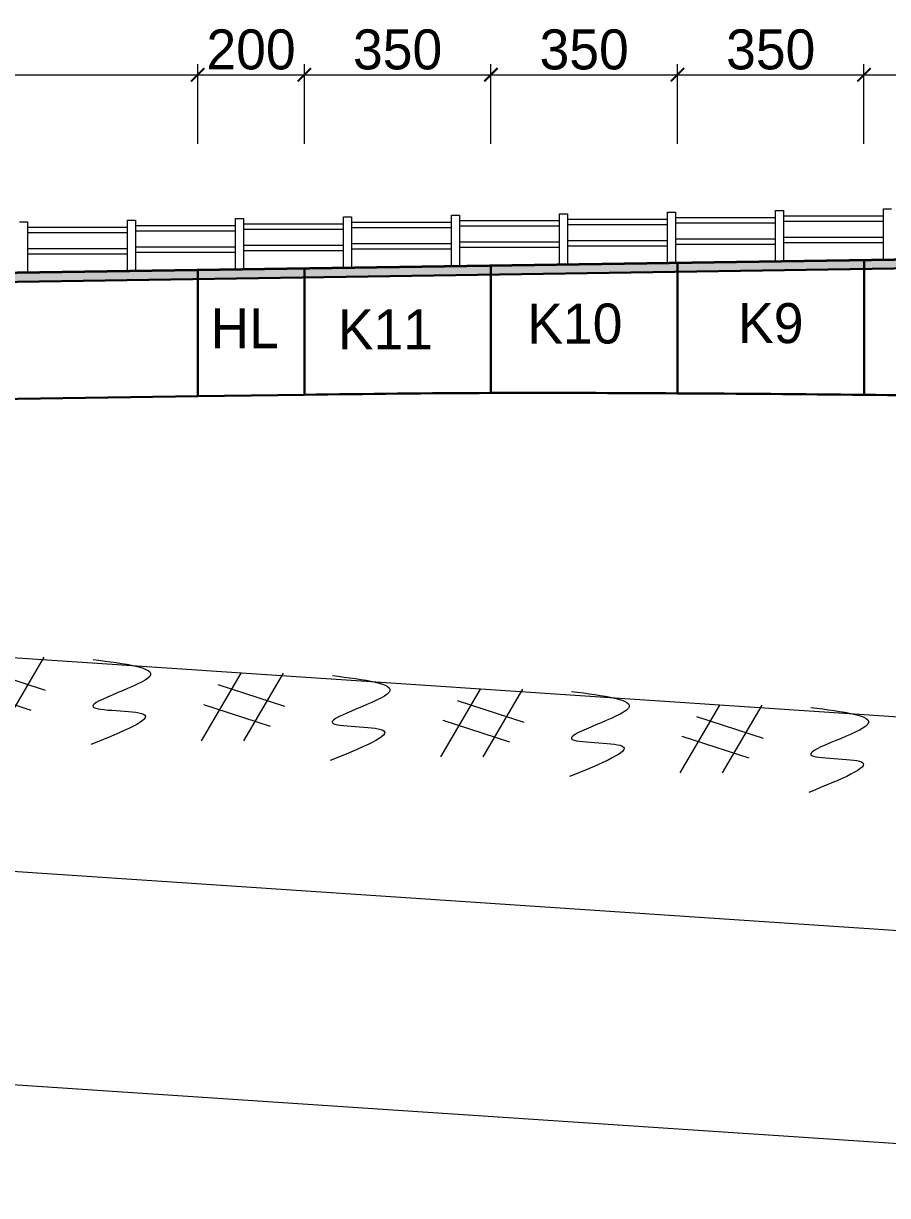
# Model space of a CAD drawing. Header units: millimetres. Extents: x -354608 to 492029, y -885357 to -234285.
# Drawn here: x -273290 to -257077, y -462190 to -440211 of the extents above; entities that cross this region are included whole.
import ezdxf

# ---------------------------------------------------------------- set-up
doc = ezdxf.new("R2010")
doc.units = ezdxf.units.MM
doc.header["$LTSCALE"] = 0.25
doc.header["$MEASUREMENT"] = 0
doc.header["$PDMODE"] = 34
doc.layers.get('0').update_dxf_attribs({"lineweight": 30})
for name, color, linetype, lineweight in [('!coban', 142, 'Continuous', 30), ('!hatch', 7, 'Continuous', 9), ('!text', 130, 'Continuous', 20), ('2', 253, 'Continuous', 15), ('dam', 1, 'Continuous', 35), ('duong 3', 3, 'Continuous', 30), ('kichthuoc', 3, 'Continuous', 20)]:
    doc.layers.add(name, color=color, linetype=linetype, lineweight=lineweight)
doc.styles.add('K-THUOC', font='11_3664_VSWICONN.TTF')
doc.styles.get("Standard").update_dxf_attribs({"font": 'VNswitzerlandcondlight.TTF'})
doc.dimstyles.new('CHUAN TL 250', dxfattribs={"dimscale": 250, "dimtxt": 3, "dimasz": 1, "dimexe": 0.8, "dimexo": 0.5, "dimgap": 0.35, "dimtad": 1, "dimdec": 0, "dimlfac": 0.1, "dimzin": 0, "dimdsep": 46, "dimtxsty": 'K-THUOC', "dimblk": 'ARCHTICK', "dimcen": 1, "dimdle": 0.8, "dimclrd": 7, "dimclre": 7, "dimclrt": 256, "dimadec": 0, "dimazin": 0, "dimtfac": 1, "dimtdec": 0, "dimtmove": 0, "dimatfit": 3, "dimfxl": 0, "dimfrac": 2, "dimtolj": 1, "dimtzin": 0, "dimlwd": 15, "dimlwe": 15, "dimarcsym": 0})

# ---------------------------------------------------------------- blocks, each defined once
blk = doc.blocks.new('dattn')
at = {"layer": 'duong 3', "lineweight": 13}
for p, q in [((0, 0), (-745, -1272)), ((793, 0), (48, -1272)), ((-434, -212), (820, -618)), ((-705, -585), (549, -991))]:
    blk.add_line(p, q, dxfattribs=at)
blk.add_spline([(1715, -44), (2779, -359), (1715, -930), (2661, -1067), (1675, -1638)], degree=3, dxfattribs=at)
blk = doc.blocks.new('_ArchTick')
at = {"color": 0, "linetype": 'ByBlock', "const_width": 0.15}
blk.add_lwpolyline([(-0.5, -0.5), (0.5, 0.5)], dxfattribs=at)
blk = doc.blocks.new('*D770')
at = {"layer": '2', "color": 7, "lineweight": 15}
for p, q in [((-282669, -442468), (-282669, -440973)), ((-270019, -442468), (-270019, -440973)), ((-282869, -441173), (-269819, -441173))]:
    blk.add_line(p, q, dxfattribs=at)
at = {"layer": 'Defpoints', "color": 0}
for p in [(-270019, -441173), (-282669, -442593), (-270019, -442593)]:
    blk.add_point(p, dxfattribs=at)
at = {"layer": '2', "color": 7, "lineweight": 15, "xscale": 250, "yscale": 250, "zscale": 250, "rotation": 180}
blk.add_blockref('_ArchTick', (-282669, -441173), dxfattribs=at)
at = {"layer": '2', "color": 7, "lineweight": 15, "xscale": 250, "yscale": 250, "zscale": 250}
blk.add_blockref('_ArchTick', (-270019, -441173), dxfattribs=at)
at = {"layer": '2', "insert": (-276344, -440703), "char_height": 750, "attachment_point": 5, "style": 'K-THUOC'}
blk.add_mtext('\\A1;1250', dxfattribs=at)
blk = doc.blocks.new('*D771')
at = {"layer": '2', "color": 7, "lineweight": 15}
for p, q in [((-270019, -442468), (-270019, -440973)), ((-268019, -442468), (-268019, -440973)), ((-270219, -441173), (-267819, -441173))]:
    blk.add_line(p, q, dxfattribs=at)
at = {"layer": 'Defpoints', "color": 0}
for p in [(-268019, -441173), (-270019, -442593), (-268019, -442593)]:
    blk.add_point(p, dxfattribs=at)
at = {"layer": '2', "color": 7, "lineweight": 15, "xscale": 250, "yscale": 250, "zscale": 250, "rotation": 180}
blk.add_blockref('_ArchTick', (-270019, -441173), dxfattribs=at)
at = {"layer": '2', "color": 7, "lineweight": 15, "xscale": 250, "yscale": 250, "zscale": 250}
blk.add_blockref('_ArchTick', (-268019, -441173), dxfattribs=at)
at = {"layer": '2', "insert": (-269019, -440703), "char_height": 750, "attachment_point": 5, "style": 'K-THUOC'}
blk.add_mtext('\\A1;200', dxfattribs=at)
blk = doc.blocks.new('*D772')
at = {"layer": '2', "color": 7, "lineweight": 15}
for p, q in [((-268019, -442468), (-268019, -440973)), ((-264519, -442468), (-264519, -440973)), ((-268219, -441173), (-264319, -441173))]:
    blk.add_line(p, q, dxfattribs=at)
at = {"layer": 'Defpoints', "color": 0}
for p in [(-264519, -441173), (-268019, -442593), (-264519, -442593)]:
    blk.add_point(p, dxfattribs=at)
at = {"layer": '2', "color": 7, "lineweight": 15, "xscale": 250, "yscale": 250, "zscale": 250, "rotation": 180}
blk.add_blockref('_ArchTick', (-268019, -441173), dxfattribs=at)
at = {"layer": '2', "color": 7, "lineweight": 15, "xscale": 250, "yscale": 250, "zscale": 250}
blk.add_blockref('_ArchTick', (-264519, -441173), dxfattribs=at)
at = {"layer": '2', "insert": (-266269, -440703), "char_height": 750, "attachment_point": 5, "style": 'K-THUOC'}
blk.add_mtext('\\A1;350', dxfattribs=at)
blk = doc.blocks.new('*D773')
at = {"layer": '2', "color": 7, "lineweight": 15}
for p, q in [((-264519, -442468), (-264519, -440973)), ((-261019, -442468), (-261019, -440973)), ((-264719, -441173), (-260819, -441173))]:
    blk.add_line(p, q, dxfattribs=at)
at = {"layer": 'Defpoints', "color": 0}
for p in [(-261019, -441173), (-264519, -442593), (-261019, -442593)]:
    blk.add_point(p, dxfattribs=at)
at = {"layer": '2', "color": 7, "lineweight": 15, "xscale": 250, "yscale": 250, "zscale": 250, "rotation": 180}
blk.add_blockref('_ArchTick', (-264519, -441173), dxfattribs=at)
at = {"layer": '2', "color": 7, "lineweight": 15, "xscale": 250, "yscale": 250, "zscale": 250}
blk.add_blockref('_ArchTick', (-261019, -441173), dxfattribs=at)
at = {"layer": '2', "insert": (-262769, -440703), "char_height": 750, "attachment_point": 5, "style": 'K-THUOC'}
blk.add_mtext('\\A1;350', dxfattribs=at)
blk = doc.blocks.new('*D774')
at = {"layer": '2', "color": 7, "lineweight": 15}
for p, q in [((-261019, -442468), (-261019, -440973)), ((-257519, -442468), (-257519, -440973)), ((-261219, -441173), (-257319, -441173))]:
    blk.add_line(p, q, dxfattribs=at)
at = {"layer": 'Defpoints', "color": 0}
for p in [(-257519, -441173), (-261019, -442593), (-257519, -442593)]:
    blk.add_point(p, dxfattribs=at)
at = {"layer": '2', "color": 7, "lineweight": 15, "xscale": 250, "yscale": 250, "zscale": 250, "rotation": 180}
blk.add_blockref('_ArchTick', (-261019, -441173), dxfattribs=at)
at = {"layer": '2', "color": 7, "lineweight": 15, "xscale": 250, "yscale": 250, "zscale": 250}
blk.add_blockref('_ArchTick', (-257519, -441173), dxfattribs=at)
at = {"layer": '2', "insert": (-259269, -440703), "char_height": 750, "attachment_point": 5, "style": 'K-THUOC'}
blk.add_mtext('\\A1;350', dxfattribs=at)
blk = doc.blocks.new('*D775')
at = {"layer": '2', "color": 7, "lineweight": 15}
for p, q in [((-257519, -442468), (-257519, -440973)), ((-254019, -442468), (-254019, -440973)), ((-257719, -441173), (-253819, -441173))]:
    blk.add_line(p, q, dxfattribs=at)
at = {"layer": 'Defpoints', "color": 0}
for p in [(-254019, -441173), (-257519, -442593), (-254019, -442593)]:
    blk.add_point(p, dxfattribs=at)
at = {"layer": '2', "color": 7, "lineweight": 15, "xscale": 250, "yscale": 250, "zscale": 250, "rotation": 180}
blk.add_blockref('_ArchTick', (-257519, -441173), dxfattribs=at)
at = {"layer": '2', "color": 7, "lineweight": 15, "xscale": 250, "yscale": 250, "zscale": 250}
blk.add_blockref('_ArchTick', (-254019, -441173), dxfattribs=at)
at = {"layer": '2', "insert": (-255769, -440703), "char_height": 750, "attachment_point": 5, "style": 'K-THUOC'}
blk.add_mtext('\\A1;350', dxfattribs=at)

msp = doc.modelspace()

# ---------------------------------------------------------------- hatches: boundary and pattern name
at = {"layer": '!hatch'}
h = msp.add_hatch(color=256, dxfattribs=at)
h.paths.add_polyline_path([(-317349, -445020.2), (-322268.6, -445020.2), (-322268.6, -445190.2), (-317349, -445190.2)])
h.paths.add_polyline_path([(-313849, -445020.2), (-317349, -445020.2), (-317349, -445190.2), (-313849, -445190.2)])
h.paths.add_polyline_path([(-310849, -445020.2), (-313849, -445020.2), (-313849, -445190.2), (-310849, -445190.2)])
h.paths.add_polyline_path([(-307849, -445020.2), (-310849, -445020.2), (-310849, -445190.2), (-307849, -445190.2)])
h.paths.add_polyline_path([(-302349, -445020.2), (-307849, -445020.2), (-307849, -445190.2), (-302349, -445190.2)])
h.paths.add_polyline_path([(-296552, -445020.2), (-302349, -445020.2), (-302349, -445190.2), (-296552, -445190.2)])
h.paths.add_polyline_path([(-289478.6, -445020.2), (-296552, -445020.2), (-296552, -445190.2), (-289478.6, -445190.2)])
h.paths.add_polyline_path([(-282518.6, -445020.2), (-289478.6, -445020.2), (-289478.6, -445190.2), (-282518.6, -445190.2)])
h.paths.add_polyline_path([(-270018.6, -444832.7), (-282518.6, -445020.2), (-282518.6, -445190.2), (-270018.6, -445002.7)])
h.paths.add_polyline_path([(-268018.6, -444802.7), (-270018.6, -444832.7), (-270018.6, -445002.7), (-268018.6, -444972.7)])
h.paths.add_polyline_path([(-264518.6, -444750.2), (-268018.6, -444802.7), (-268018.6, -444972.7), (-264518.6, -444920.2)])
h.paths.add_polyline_path([(-261018.6, -444697.7), (-264518.6, -444750.2), (-264518.6, -444920.2), (-261018.6, -444867.7)])
h.paths.add_polyline_path([(-257518.6, -444645.2), (-261018.6, -444697.7), (-261018.6, -444867.7), (-257518.6, -444815.2)])
h.paths.add_polyline_path([(-254018.6, -444592.7), (-257518.6, -444645.2), (-257518.6, -444815.2), (-254018.6, -444762.7)])
h.paths.add_polyline_path([(-250518.6, -444540.2), (-254018.6, -444592.7), (-254018.6, -444762.7), (-250518.6, -444710.2)])
h.paths.add_polyline_path([(-247018.6, -444487.7), (-250518.6, -444540.2), (-250518.6, -444710.2), (-247018.6, -444657.7)])
h.paths.add_polyline_path([(-243518.6, -444435.2), (-247018.6, -444487.7), (-247018.6, -444657.7), (-243518.6, -444605.2)])
h.paths.add_polyline_path([(-240018.6, -444382.7), (-243518.6, -444435.2), (-243518.6, -444605.2), (-240018.6, -444552.7)])
h.paths.add_polyline_path([(-236518.6, -444330.2), (-240018.6, -444382.7), (-240018.6, -444552.7), (-236518.6, -444500.2)])
h.paths.add_polyline_path([(-233018.6, -444277.7), (-236518.6, -444330.2), (-236518.6, -444500.2), (-233018.6, -444447.7)])
h.paths.add_polyline_path([(-229518.6, -444225.2), (-233018.6, -444277.7), (-233018.6, -444447.7), (-229518.6, -444395.2)])
h.paths.add_polyline_path([(-221518.6, -444105.2), (-229518.6, -444225.2), (-229518.6, -444395.2), (-221518.6, -444275.2)])
h.paths.add_polyline_path([(-218018.6, -444052.7), (-221518.6, -444105.2), (-221518.6, -444275.2), (-218018.6, -444222.7)])
h.paths.add_polyline_path([(-214518.6, -444170.2), (-214518.6, -444000.2), (-218018.6, -444052.7), (-218018.6, -444222.7)])
h.paths.add_polyline_path([(-211018.6, -443947.7), (-214518.6, -444000.2), (-214518.6, -444170.2), (-211018.6, -444117.7)])
h.paths.add_polyline_path([(-207518.6, -443895.2), (-211018.6, -443947.7), (-211018.6, -444117.7), (-207518.6, -444065.2)])
h.paths.add_polyline_path([(-204018.6, -443842.7), (-207518.6, -443895.2), (-207518.6, -444065.2), (-204018.6, -444012.7)])
h.paths.add_polyline_path([(-200518.6, -443960.2), (-200518.6, -443790.2), (-204018.6, -443842.7), (-204018.6, -444012.7)])
h.paths.add_polyline_path([(-197018.6, -443737.7), (-200518.6, -443790.2), (-200518.6, -443960.2), (-197018.6, -443907.7)])
h.paths.add_polyline_path([(-193518.6, -443685.2), (-197018.6, -443737.7), (-197018.6, -443907.7), (-193518.6, -443855.2)])
h.paths.add_polyline_path([(-190018.6, -443632.7), (-193518.6, -443685.2), (-193518.6, -443855.2), (-190018.6, -443802.7)])
h.paths.add_polyline_path([(-186518.6, -443580.2), (-190018.6, -443632.7), (-190018.6, -443802.7), (-186518.6, -443750.2)])
h.paths.add_polyline_path([(-182018.6, -443512.7), (-186518.6, -443580.2), (-186518.6, -443750.2), (-182018.6, -443682.7)])

# ---------------------------------------------------------------- linework, layer by layer
at = {"layer": '!coban'}
for p, q in [((-282518.6, -445190.2), (-182018.6, -443682.7)), ((-270018.6, -444832.7), (-270018.6, -447202.7)), ((-268018.6, -444802.7), (-268018.6, -447172.7)), ((-264518.6, -444750.2), (-264518.6, -447140.2)), ((-261018.6, -444697.7), (-261018.6, -447147.7)), ((-257518.6, -444645.2), (-257518.6, -447175.2)), ((-282668.6, -447390.2), (-270018.6, -447202.7)), ((-270018.6, -447202.7), (-268018.6, -447172.7))]:
    msp.add_line(p, q, dxfattribs=at)
msp.add_spline([(-226518.6, -448750.2), (-229518.6, -448495.2), (-233018.6, -448227.7), (-236518.6, -447990.2), (-240018.6, -447772.7), (-243518.6, -447595.2), (-247018.6, -447447.7), (-250518.6, -447330.2), (-254018.6, -447232.7), (-257518.6, -447175.2), (-261018.6, -447147.7), (-264518.6, -447140.2), (-268018.6, -447172.7)], degree=3, dxfattribs=at)
at = {"layer": '!text'}
for p, q in [((-242268.6, -454190.2), (-287268.6, -451190.2)), ((-287268.6, -455190.2), (-242268.6, -458190.2)), ((-287268.6, -459190.2), (-242268.6, -462190.2))]:
    msp.add_line(p, q, dxfattribs=at)
at = {"layer": 'dam'}
msp.add_line((-282518.6, -445020.2), (-182018.6, -443512.7), dxfattribs=at)
at = {"layer": 'kichthuoc'}
for p, q in [((-261204.9, -443747.8), (-261054.9, -443747.8)), ((-261204.9, -444700.5), (-261204.9, -443747.8)), ((-261054.9, -443747.8), (-261054.9, -444698.2)), ((-259178.3, -443717.4), (-259028.3, -443717.4)), ((-259178.3, -444670.1), (-259178.3, -443717.4)), ((-259028.3, -443717.4), (-259028.3, -444667.8)), ((-257151.7, -443687), (-257001.7, -443687)), ((-257151.7, -444639.7), (-257151.7, -443687)), ((-273364.5, -443930.2), (-273214.5, -443930.2)), ((-273214.5, -443930.2), (-273214.5, -444880.6)), ((-271337.9, -443899.8), (-271187.9, -443899.8)), ((-271337.9, -444852.5), (-271337.9, -443899.8)), ((-271187.9, -443899.8), (-271187.9, -444850.2)), ((-269311.3, -443869.4), (-269161.3, -443869.4)), ((-269311.3, -444822.1), (-269311.3, -443869.4)), ((-269161.3, -443869.4), (-269161.3, -444819.8)), ((-269161.3, -443969.4), (-267284.7, -443969.4)), ((-267284.7, -443839), (-267134.7, -443839)), ((-267284.7, -444791.7), (-267284.7, -443839)), ((-267134.7, -443839), (-267134.7, -444789.4)), ((-267134.7, -443939), (-265258.1, -443939)), ((-265258.1, -443808.6), (-265108.1, -443808.6)), ((-265258.1, -444761.3), (-265258.1, -443808.6)), ((-265108.1, -443808.6), (-265108.1, -444759)), ((-265108.1, -443908.6), (-263231.5, -443908.6)), ((-263231.5, -443778.2), (-263081.5, -443778.2)), ((-263231.5, -444730.9), (-263231.5, -443778.2)), ((-263081.5, -443778.2), (-263081.5, -444728.6)), ((-263081.5, -443878.2), (-261204.9, -443878.2)), ((-263081.5, -443978.2), (-261204.9, -443978.2)), ((-261054.9, -443847.8), (-259178.3, -443847.8)), ((-261054.9, -443947.8), (-259178.3, -443947.8)), ((-259028.3, -443817.4), (-257151.7, -443817.4)), ((-259028.3, -443917.4), (-257151.7, -443917.4)), ((-273214.5, -444030.2), (-271337.9, -444030.2)), ((-273214.5, -444130.2), (-271337.9, -444130.2)), ((-271187.9, -443999.8), (-269311.3, -443999.8)), ((-271187.9, -444099.8), (-269311.3, -444099.8)), ((-269161.3, -444069.4), (-267284.7, -444069.4)), ((-267134.7, -444039), (-265258.1, -444039)), ((-265108.1, -444008.6), (-263231.5, -444008.6)), ((-271187.9, -444399.8), (-269311.3, -444399.8)), ((-269161.3, -444369.4), (-267284.7, -444369.4)), ((-267134.7, -444339), (-265258.1, -444339)), ((-265108.1, -444308.6), (-263231.5, -444308.6)), ((-265108.1, -444408.6), (-263231.5, -444408.6)), ((-263081.5, -444278.2), (-261204.9, -444278.2)), ((-263081.5, -444378.2), (-261204.9, -444378.2)), ((-261054.9, -444247.8), (-259178.3, -444247.8)), ((-261054.9, -444347.8), (-259178.3, -444347.8)), ((-259028.3, -444217.4), (-257151.7, -444217.4)), ((-259028.3, -444317.4), (-257151.7, -444317.4)), ((-273214.5, -444430.2), (-271337.9, -444430.2)), ((-273214.5, -444530.2), (-271337.9, -444530.2)), ((-271187.9, -444499.8), (-269311.3, -444499.8)), ((-269161.3, -444469.4), (-267284.7, -444469.4)), ((-267134.7, -444439), (-265258.1, -444439))]:
    msp.add_line(p, q, dxfattribs=at)

# ---------------------------------------------------------------- block references
at = {"layer": '!text', "color": 2}
for p in [(-273698.8, -452094.8), (-269208.8, -452394.2), (-264718.8, -452693.5), (-260228.7, -452992.8)]:
    msp.add_blockref('dattn', p, dxfattribs=at)

# ---------------------------------------------------------------- texts
at = {"layer": 'duong 3', "char_height": 750, "width": 50000, "attachment_point": 9}
for s, insert in [('K10', (-262051, -446223.6)), ('K9', (-258654.1, -446216)), ('HL', (-268496.8, -446300.6)), ('K11', (-265604.8, -446323.7))]:
    msp.add_mtext(s, dxfattribs=dict(at, insert=insert))

# ---------------------------------------------------------------- dimensions: what is measured, and where the dimension line sits
at = {"layer": '2'}
dim = msp.add_linear_dim(base=(-270018.6, -441173.2), p1=(-282668.6, -442592.6), p2=(-270018.6, -442592.6), text='1250', dimstyle='CHUAN TL 250', dxfattribs=at)
dim.commit()
dim.dimension.update_dxf_attribs({"geometry": '*D770', "text_midpoint": (-276343.6, -440702.9)})
for base, p1, p2, picture, middle in [((-268018.6, -441173.2), (-270018.6, -442592.6), (-268018.6, -442592.6), '*D771', (-269018.6, -440702.9)), ((-264518.6, -441173.2), (-268018.6, -442592.6), (-264518.6, -442592.6), '*D772', (-266268.6, -440702.9)), ((-261018.6, -441173.2), (-264518.6, -442592.6), (-261018.6, -442592.6), '*D773', (-262768.6, -440702.9)), ((-257518.6, -441173.2), (-261018.6, -442592.6), (-257518.6, -442592.6), '*D774', (-259268.6, -440702.9)), ((-254018.6, -441173.2), (-257518.6, -442592.6), (-254018.6, -442592.6), '*D775', (-255768.6, -440702.9))]:
    dim = msp.add_linear_dim(base=base, p1=p1, p2=p2, dimstyle='CHUAN TL 250', dxfattribs=at)
    dim.commit()
    dim.dimension.update_dxf_attribs({"geometry": picture, "text_midpoint": middle})

doc.saveas('drawing.dxf')
